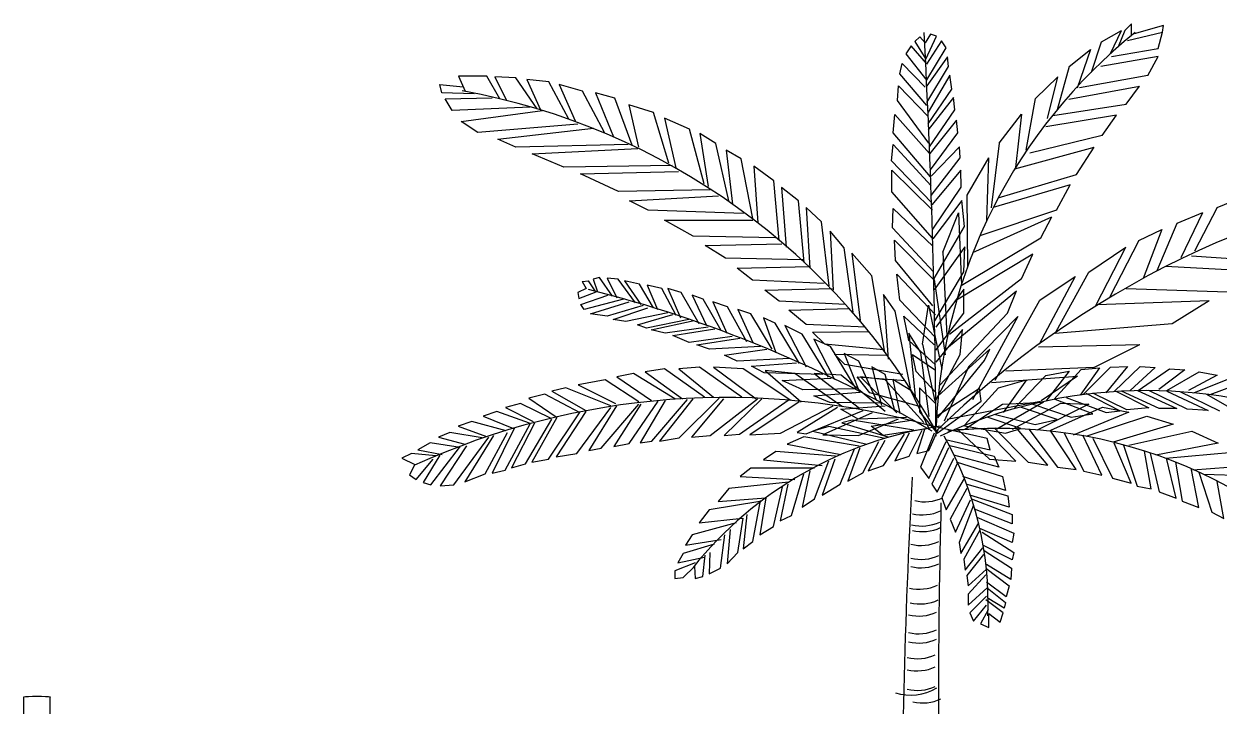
# Model space of a CAD drawing. Header units: millimetres. Extents: x 414.69 to 418.31, y 556.59 to 559.55.
# Drawn here: x 416.245 to 417.143, y 559.041 to 559.553 of the extents above; entities that cross this region are included whole.
import ezdxf

# ---------------------------------------------------------------- set-up
doc = ezdxf.new("R2010")
doc.units = ezdxf.units.MM

# ---------------------------------------------------------------- blocks, each defined once
blk = doc.blocks.new('JarroMulambo')
at = {"color": 75}
for p, q in [((0.23882, 1.11746), (0.23376, 1.11256)), ((0.23882, 1.10883), (0.23882, 1.11746)), ((0.26289, 1.11618), (0.24083, 1.10999)), ((0.26194, 1.11128), (0.26289, 1.11618)), ((0.07958, 1.10766), (0.07595, 1.10428)), ((0.08359, 1.10323), (0.07958, 1.10766)), ((0.0877, 1.10988), (0.08359, 1.10323)), ((0.08407, 1.09098), (0.09228, 1.10824)), ((0.09228, 1.10824), (0.0877, 1.10988)), ((0.21613, 1.10407), (0.23122, 1.1126)), ((0.22287, 1.0953), (0.23122, 1.1126)), ((0.23376, 1.11256), (0.22869, 1.1002)), ((0.23576, 1.1051), (0.26194, 1.11128)), ((0.25888, 1.09903), (0.26194, 1.11128)), ((0.07318, 1.10101), (0.06907, 1.09495)), ((0.08455, 1.08771), (0.07318, 1.10101)), ((0.07595, 1.10428), (0.08407, 1.09098)), ((0.09591, 1.10486), (0.08455, 1.08713)), ((0.08502, 1.07546), (0.09954, 1.09938)), ((0.09954, 1.09938), (0.09591, 1.10486)), ((0.19199, 1.08549), (0.20794, 1.09818)), ((0.20794, 1.09818), (0.19793, 1.06916)), ((0.20863, 1.08118), (0.21613, 1.10407)), ((0.22373, 1.09285), (0.25888, 1.09903)), ((0.06458, 1.0799), (0.06639, 1.08771)), ((0.06639, 1.08771), (0.08359, 1.06998)), ((0.06907, 1.09495), (0.08502, 1.075)), ((0.1004, 1.09273), (0.08502, 1.07103)), ((0.10126, 1.0855), (0.1004, 1.09273)), ((0.25888, 1.09285), (0.2157, 1.0855)), ((0.25088, 1.07878), (0.25888, 1.09285)), ((-0.24591, 1.07826), (-0.26721, 1.07826)), ((-0.26721, 1.07826), (-0.26205, 1.06683)), ((-0.23607, 1.06123), (-0.24591, 1.07826)), ((0.08502, 1.0561), (0.06458, 1.0799)), ((0.08502, 1.05831), (0.10126, 1.0855)), ((0.10222, 1.07885), (0.08588, 1.0512)), ((0.10356, 1.06835), (0.10222, 1.07885)), ((0.19199, 1.08549), (0.18274, 1.05283)), ((0.25088, 1.07878), (0.19956, 1.06951)), ((-0.27963, 1.06566), (-0.28116, 1.07196)), ((-0.28116, 1.07196), (-0.26358, 1.0701)), ((-0.22412, 1.07698), (-0.2397, 1.07768)), ((-0.2397, 1.07768), (-0.23091, 1.05995)), ((-0.20807, 1.05353), (-0.22412, 1.07698)), ((-0.19929, 1.07383), (-0.21581, 1.0757)), ((-0.21581, 1.0757), (-0.2055, 1.05295)), ((-0.18419, 1.04595), (-0.19929, 1.07383)), ((-0.17387, 1.06683), (-0.19145, 1.07196)), ((-0.19145, 1.07196), (-0.17951, 1.04467)), ((0.06276, 1.05995), (0.06372, 1.07103)), ((0.06372, 1.07103), (0.08588, 1.04781)), ((0.16663, 1.06145), (0.18327, 1.07781)), ((0.17559, 1.0463), (0.18327, 1.07781)), ((0.19153, 1.061), (0.24484, 1.0708)), ((0.23471, 1.05726), (0.24484, 1.0708)), ((-0.25527, 1.06496), (-0.27963, 1.06566)), ((-0.27705, 1.06123), (-0.2418, 1.06181)), ((-0.27189, 1.05236), (-0.27705, 1.06123)), ((-0.15725, 1.0358), (-0.17387, 1.06683)), ((-0.14951, 1.0617), (-0.16403, 1.06555)), ((-0.16403, 1.06555), (-0.15056, 1.03265)), ((-0.13652, 1.02623), (-0.14951, 1.0617)), ((0.08588, 1.04233), (0.10356, 1.06835)), ((0.10489, 1.06216), (0.08588, 1.0379)), ((0.10585, 1.05283), (0.10489, 1.06216)), ((0.15944, 1.02262), (0.16663, 1.06145)), ((-0.21323, 1.05481), (-0.27189, 1.05236)), ((-0.26511, 1.04408), (-0.20397, 1.05236)), ((-0.12047, 1.05096), (-0.1391, 1.05668)), ((-0.1391, 1.05668), (-0.13184, 1.02495)), ((0.08636, 1.02787), (0.06276, 1.05995)), ((0.08684, 1.02507), (0.10585, 1.05283)), ((0.17949, 1.04863), (0.23471, 1.05726)), ((-0.25269, 1.0358), (-0.26511, 1.04408)), ((-0.1775, 1.04222), (-0.25269, 1.0358)), ((-0.10901, 1.01293), (-0.12047, 1.05096)), ((-0.09343, 1.03825), (-0.11216, 1.04653)), ((-0.11216, 1.04653), (-0.10385, 1.0092)), ((0.05961, 1.03568), (0.06095, 1.04945)), ((0.06095, 1.04945), (0.08684, 1.02017)), ((0.10719, 1.04502), (0.08722, 1.02017)), ((0.10814, 1.03568), (0.10719, 1.04502)), ((0.13938, 1.02775), (0.156, 1.04956)), ((0.156, 1.04956), (0.15151, 1.00955)), ((0.22742, 1.04887), (0.17443, 1.04012)), ((0.21657, 1.03372), (0.22742, 1.04887)), ((-0.23759, 1.03078), (-0.16556, 1.03907)), ((-0.08254, 0.99718), (-0.09343, 1.03825)), ((-0.07375, 1.02752), (-0.0857, 1.0351)), ((-0.0857, 1.0351), (-0.07939, 0.9952)), ((0.0877, 1.00243), (0.05961, 1.03568)), ((0.0877, 1.00792), (0.10814, 1.03568)), ((0.21657, 1.03372), (0.16239, 1.0204)), ((-0.22412, 1.02495), (-0.23759, 1.03078)), ((-0.13967, 1.02693), (-0.22412, 1.02495)), ((-0.06391, 0.98447), (-0.07375, 1.02752)), ((0.05827, 1.01457), (0.05961, 1.02682)), ((0.05961, 1.02682), (0.08818, 0.99578)), ((0.10948, 1.02507), (0.08818, 1.00302)), ((0.10996, 1.01678), (0.10948, 1.02507)), ((0.13938, 1.02775), (0.13327, 0.97934)), ((0.15105, 1.00852), (0.21056, 1.02491)), ((0.19739, 1.00441), (0.21056, 1.02491)), ((-0.21171, 1.01993), (-0.13241, 1.02378)), ((-0.18782, 1.00978), (-0.21171, 1.01993)), ((-0.05455, 1.01608), (-0.06592, 1.0225)), ((-0.06592, 1.0225), (-0.06124, 0.9819)), ((-0.04576, 0.97117), (-0.05455, 1.01608)), ((0.08818, 0.98855), (0.10996, 1.01678)), ((0.11513, 0.98875), (0.1315, 1.0169)), ((0.13002, 0.96965), (0.1315, 1.0169)), ((-0.10643, 1.01107), (-0.18782, 1.00978)), ((-0.1754, 1.00477), (-0.10175, 1.00663)), ((-0.03019, 0.99963), (-0.04519, 1.01048)), ((-0.04519, 1.01048), (-0.04213, 0.96802)), ((0.08818, 0.98354), (0.05827, 1.01457)), ((0.05866, 0.99135), (0.05866, 1.00745)), ((0.05866, 1.00745), (0.08904, 0.97747)), ((0.11034, 1.00745), (0.08856, 0.98144)), ((0.11072, 0.99473), (0.11034, 1.00745)), ((-0.14693, 0.99147), (-0.1754, 1.00477)), ((-0.02599, 0.95472), (-0.03019, 0.99963)), ((0.13858, 0.98677), (0.19739, 1.00441)), ((-0.07796, 0.99275), (-0.14693, 0.99147)), ((-0.13862, 0.98447), (-0.07165, 0.98832)), ((-0.01147, 0.98447), (-0.02446, 0.99462)), ((-0.02446, 0.99462), (-0.02083, 0.94959)), ((0.08904, 0.95647), (0.05866, 0.99135)), ((0.08942, 0.96312), (0.11072, 0.99473)), ((0.11559, 0.93442), (0.11513, 0.98875)), ((0.19257, 0.99648), (0.13481, 0.9795)), ((0.18246, 0.97747), (0.19257, 0.99648)), ((-0.12458, 0.97747), (-0.13862, 0.98447)), ((-0.00736, 0.93827), (-0.01147, 0.98447)), ((0.00563, 0.9686), (-0.00583, 0.97945)), ((-0.00583, 0.97945), (-0.00315, 0.93384)), ((0.1112, 0.9847), (0.08942, 0.95589)), ((0.11311, 0.96534), (0.1112, 0.9847)), ((0.30315, 0.97945), (0.28601, 0.94679)), ((0.30315, 0.97945), (0.32398, 0.98797)), ((-0.05302, 0.97502), (-0.12458, 0.97747)), ((0.05913, 0.96417), (0.05961, 0.97864)), ((0.05961, 0.97864), (0.08951, 0.9504)), ((0.09691, 0.94595), (0.10873, 0.97559)), ((0.10873, 0.97559), (0.11091, 0.92077)), ((0.11956, 0.94561), (0.17889, 0.97239)), ((0.18246, 0.97747), (0.12481, 0.95826)), ((0.17069, 0.9567), (0.17889, 0.97239)), ((0.27293, 0.96767), (0.29235, 0.97572)), ((0.27598, 0.94189), (0.29235, 0.97572)), ((-0.09085, 0.95787), (-0.11216, 0.96989)), ((-0.11216, 0.96989), (-0.04576, 0.96989)), ((0.01137, 0.92054), (0.00563, 0.9686)), ((0.02274, 0.94912), (0.01232, 0.96172)), ((0.01232, 0.96172), (0.01442, 0.91739)), ((0.0899, 0.93104), (0.05913, 0.96417)), ((0.09037, 0.92602), (0.11311, 0.96534)), ((0.24418, 0.95469), (0.26145, 0.96302)), ((0.26145, 0.96302), (0.24741, 0.92616)), ((0.25793, 0.93209), (0.27293, 0.96767)), ((-0.02914, 0.95659), (-0.09085, 0.95787)), ((0.06133, 0.93979), (0.06047, 0.95484)), ((0.06047, 0.95484), (0.09037, 0.92486)), ((0.11068, 0.92081), (0.17069, 0.9567)), ((0.24418, 0.95469), (0.22217, 0.91184)), ((-0.08159, 0.95087), (-0.02398, 0.95215)), ((-0.06649, 0.94142), (-0.08159, 0.95087)), ((0.02952, 0.90094), (0.02274, 0.94912)), ((0.04347, 0.92812), (0.02847, 0.94527)), ((0.02847, 0.94527), (0.03468, 0.89464)), ((0.11349, 0.94982), (0.09037, 0.91774)), ((0.09691, 0.94595), (0.09983, 0.88297)), ((0.16463, 0.9444), (0.10708, 0.90992)), ((0.11263, 0.93104), (0.11349, 0.94982)), ((0.15613, 0.92589), (0.16463, 0.9444)), ((0.20663, 0.9308), (0.23438, 0.94964)), ((0.21188, 0.90579), (0.23438, 0.94964)), ((-0.00841, 0.94014), (-0.06649, 0.94142)), ((-0.0577, 0.93384), (-0.00325, 0.93512)), ((0.08951, 0.90549), (0.06133, 0.93979)), ((0.33656, 0.93138), (0.26461, 0.93524)), ((0.28372, 0.94305), (0.35062, 0.93856)), ((-0.16117, 0.92695), (-0.16585, 0.92567)), ((-0.16585, 0.92567), (-0.1627, 0.91622)), ((-0.15133, 0.91296), (-0.16117, 0.92695)), ((-0.14712, 0.92567), (-0.15544, 0.92637)), ((-0.15544, 0.92637), (-0.14818, 0.91167)), ((-0.13413, 0.90794), (-0.14712, 0.92567)), ((-0.04624, 0.92497), (-0.0577, 0.93384)), ((0.05331, 0.87049), (0.04347, 0.92812)), ((0.06458, 0.90992), (0.06229, 0.92929)), ((0.06229, 0.92929), (0.09133, 0.89884)), ((0.09897, 0.86886), (0.09069, 0.9255)), ((0.09085, 0.89441), (0.11263, 0.93104)), ((0.15613, 0.92589), (0.10202, 0.88414)), ((0.19637, 0.92768), (0.16937, 0.87679)), ((0.16972, 0.90983), (0.19637, 0.92768)), ((0.18202, 0.88627), (0.20663, 0.9308)), ((-0.1711, 0.91867), (-0.17731, 0.91552)), ((-0.17416, 0.92381), (-0.16948, 0.92439)), ((-0.17416, 0.92381), (-0.1711, 0.91867)), ((-0.16432, 0.91681), (-0.16948, 0.92439)), ((-0.13107, 0.92182), (-0.14244, 0.92439)), ((-0.14244, 0.92439), (-0.13002, 0.90666)), ((-0.12066, 0.90409), (-0.13107, 0.92182)), ((-0.11436, 0.91867), (-0.12534, 0.92124)), ((-0.12534, 0.92124), (-0.11751, 0.90281)), ((-0.10347, 0.89837), (-0.11436, 0.91867)), ((-0.09983, 0.91552), (-0.10967, 0.91867)), ((-0.10967, 0.91867), (-0.10031, 0.89651)), ((0.00764, 0.92241), (-0.04624, 0.92497)), ((-0.03697, 0.91739), (0.01385, 0.91856)), ((-0.02608, 0.90911), (-0.03697, 0.91739)), ((0.11263, 0.91821), (0.09171, 0.88951)), ((0.09842, 0.87254), (0.15227, 0.91696)), ((0.11263, 0.90001), (0.11263, 0.91821)), ((0.14542, 0.9001), (0.15227, 0.91696)), ((0.31085, 0.91576), (0.2346, 0.91837)), ((-0.17731, 0.91552), (-0.17674, 0.91109)), ((-0.17674, 0.91109), (-0.16375, 0.91622)), ((-0.17521, 0.90666), (-0.15496, 0.91366)), ((-0.14302, 0.91051), (-0.17263, 0.90281)), ((-0.16795, 0.89966), (-0.13881, 0.90852)), ((-0.08627, 0.89207), (-0.09983, 0.91552)), ((-0.08321, 0.91051), (-0.09152, 0.91366)), ((-0.09152, 0.91366), (-0.08063, 0.89079)), ((-0.06965, 0.88694), (-0.08321, 0.91051)), ((-0.06496, 0.90479), (-0.07595, 0.90852)), ((-0.07595, 0.90852), (-0.06554, 0.88507)), ((0.02369, 0.90654), (-0.02608, 0.90911)), ((0.06114, 0.90152), (0.05226, 0.91424)), ((0.05226, 0.91424), (0.05589, 0.86548)), ((0.09133, 0.88169), (0.06458, 0.90992)), ((0.13622, 0.84973), (0.16972, 0.90983)), ((0.21293, 0.90669), (0.29701, 0.9095)), ((0.26939, 0.89231), (0.29701, 0.9095)), ((-0.17263, 0.90281), (-0.17521, 0.90666)), ((-0.15544, 0.89779), (-0.16795, 0.89966)), ((-0.1284, 0.90596), (-0.15544, 0.89779)), ((-0.15075, 0.89522), (-0.12477, 0.90409)), ((-0.10967, 0.90024), (-0.14139, 0.89394)), ((-0.1326, 0.89137), (-0.10604, 0.89907)), ((-0.05044, 0.87866), (-0.06496, 0.90479)), ((-0.04729, 0.89966), (-0.05723, 0.90281)), ((-0.05723, 0.90281), (-0.04576, 0.87807)), ((-0.03124, 0.87294), (-0.04729, 0.89966)), ((-0.01873, 0.90222), (0.02684, 0.90351)), ((-0.00583, 0.89149), (-0.01873, 0.90222)), ((0.07251, 0.84389), (0.06114, 0.90152)), ((0.08164, 0.87688), (0.08616, 0.90621)), ((0.08616, 0.90621), (0.09629, 0.85789)), ((0.09171, 0.87224), (0.11263, 0.90001)), ((0.09429, 0.84578), (0.14542, 0.9001)), ((-0.14139, 0.89394), (-0.15075, 0.89522)), ((-0.12582, 0.88892), (-0.1326, 0.89137)), ((-0.0941, 0.89522), (-0.12582, 0.88892)), ((-0.12219, 0.88764), (-0.08999, 0.89452)), ((-0.07958, 0.88951), (-0.11178, 0.88507)), ((-0.02914, 0.89266), (-0.03793, 0.89651)), ((-0.03793, 0.89651), (-0.02857, 0.87049)), ((-0.01089, 0.86221), (-0.02914, 0.89266)), ((-0.00889, 0.88437), (-0.02188, 0.89079)), ((-0.02188, 0.89079), (-0.00573, 0.85964)), ((0.03878, 0.88951), (-0.00583, 0.89149)), ((0.07136, 0.87947), (0.06773, 0.89779)), ((0.06773, 0.89779), (0.09037, 0.87621)), ((0.11615, 0.85964), (0.15332, 0.89767)), ((0.15332, 0.89767), (0.11912, 0.83503)), ((0.18134, 0.88498), (0.26939, 0.89231)), ((-0.11178, 0.88507), (-0.12219, 0.88764)), ((-0.10604, 0.88321), (-0.07433, 0.88822)), ((-0.09363, 0.87807), (-0.10604, 0.88321)), ((-0.06133, 0.88251), (-0.09363, 0.87807)), ((-0.08789, 0.87621), (-0.0556, 0.88122)), ((0.01089, 0.85206), (-0.00889, 0.88437)), ((-0.00115, 0.88577), (0.04136, 0.88636)), ((0.00821, 0.87691), (-0.00115, 0.88577)), ((0.01251, 0.87492), (0, 0.88064)), ((0, 0.88064), (0.01557, 0.85019)), ((0.08034, 0.87049), (0.07146, 0.88507)), ((0.07146, 0.88507), (0.07614, 0.83759)), ((0.11168, 0.88776), (0.09171, 0.86338)), ((0.10986, 0.86897), (0.11168, 0.88776)), ((-0.07853, 0.87294), (-0.08789, 0.87621)), ((-0.04003, 0.87492), (-0.07853, 0.87294)), ((-0.06707, 0.86851), (-0.03535, 0.87294)), ((0.05226, 0.87247), (0.00821, 0.87691)), ((0.03172, 0.84319), (0.01251, 0.87492)), ((0.09133, 0.86116), (0.07136, 0.87947)), ((0.08164, 0.87688), (0.09094, 0.83398)), ((0.1322, 0.87306), (0.09342, 0.83793)), ((0.12819, 0.86454), (0.1322, 0.87306)), ((0.16889, 0.87481), (0.24498, 0.87659)), ((0.21035, 0.85929), (0.24498, 0.87659)), ((-0.0577, 0.86408), (-0.06707, 0.86851)), ((-0.01825, 0.86606), (-0.0577, 0.86408)), ((-0.04681, 0.86034), (-0.01299, 0.86279)), ((0.02321, 0.86163), (0.01547, 0.86932)), ((0.01547, 0.86932), (0.05436, 0.86862)), ((0.03382, 0.86408), (0.02283, 0.86979)), ((0.02283, 0.86979), (0.03429, 0.84063)), ((0.04729, 0.83433), (0.03382, 0.86408)), ((0.07681, 0.85626), (0.07404, 0.86897)), ((0.07404, 0.86897), (0.09133, 0.85731)), ((0.08655, 0.82243), (0.08034, 0.87049)), ((0.09171, 0.83468), (0.10986, 0.86897)), ((0.09304, 0.82149), (0.12819, 0.86454)), ((-0.13556, 0.85474), (-0.14818, 0.85229)), ((-0.10452, 0.83573), (-0.13556, 0.85474)), ((-0.11225, 0.85824), (-0.12678, 0.85591)), ((-0.12678, 0.85591), (-0.09869, 0.83573)), ((-0.08216, 0.83689), (-0.11225, 0.85824)), ((-0.08608, 0.85941), (-0.10155, 0.85824)), ((-0.10155, 0.85824), (-0.07538, 0.83689)), ((-0.05407, 0.83689), (-0.08608, 0.85941)), ((-0.05312, 0.85824), (-0.07538, 0.85941)), ((-0.07538, 0.85941), (-0.04337, 0.83573)), ((-0.0172, 0.83456), (-0.05312, 0.85824)), ((-0.03745, 0.85521), (-0.04681, 0.86034)), ((0.00678, 0.85393), (-0.03745, 0.85521)), ((-0.01433, 0.85474), (-0.03659, 0.85708)), ((-0.03659, 0.85708), (-0.00946, 0.83339)), ((0.02159, 0.82978), (-0.01433, 0.85474)), ((0.02063, 0.85346), (0.00019, 0.85474)), ((0.00019, 0.85474), (0.0342, 0.82861)), ((0.05359, 0.82628), (0.02063, 0.85346)), ((0.06678, 0.85404), (0.02321, 0.86163)), ((0.05359, 0.85393), (0.04366, 0.85964)), ((0.04366, 0.85964), (0.05092, 0.83106)), ((0.06085, 0.82663), (0.05359, 0.85393)), ((0.09133, 0.84074), (0.07681, 0.85626)), ((0.11615, 0.85964), (0.098, 0.81904)), ((0.21035, 0.85929), (0.14418, 0.85661)), ((0.17426, 0.85321), (0.19177, 0.85654)), ((0.19177, 0.85654), (0.17426, 0.83397)), ((0.18044, 0.83517), (0.20088, 0.85774)), ((0.21468, 0.85893), (0.20013, 0.8385)), ((0.20088, 0.85774), (0.21468, 0.85893)), ((0.2026, 0.8391), (0.22304, 0.85952)), ((0.23576, 0.86), (0.21936, 0.84029)), ((0.22304, 0.85952), (0.23576, 0.86)), ((0.22567, 0.84113), (0.24516, 0.86)), ((0.25659, 0.85921), (0.23778, 0.84196)), ((0.24383, 0.84196), (0.26736, 0.85837)), ((0.24516, 0.86), (0.25659, 0.85921)), ((0.27878, 0.85754), (0.25929, 0.84276)), ((0.26534, 0.84196), (0.28952, 0.85591)), ((0.26736, 0.85837), (0.27878, 0.85754)), ((0.30299, 0.85345), (0.28148, 0.84196)), ((0.28952, 0.85591), (0.30299, 0.85345)), ((-0.15687, 0.84996), (-0.17722, 0.84634)), ((-0.17722, 0.84634), (-0.14913, 0.83223)), ((-0.13165, 0.83339), (-0.15687, 0.84996)), ((-0.14818, 0.85229), (-0.122, 0.83456)), ((-0.02389, 0.84949), (0.01299, 0.85136)), ((-0.00831, 0.84249), (-0.02389, 0.84949)), ((0.04194, 0.84016), (0.03258, 0.85218)), ((0.03258, 0.85218), (0.06888, 0.84961)), ((0.05359, 0.84996), (0.03515, 0.85229)), ((0.03515, 0.85229), (0.06229, 0.82511)), ((0.08263, 0.81799), (0.05359, 0.84996)), ((0.07279, 0.84191), (0.05923, 0.85019)), ((0.05923, 0.85019), (0.06448, 0.82476)), ((0.13348, 0.84809), (0.19806, 0.85276)), ((0.13879, 0.84391), (0.15975, 0.84991)), ((0.15975, 0.84991), (0.14224, 0.82555)), ((0.15038, 0.82825), (0.17426, 0.85321)), ((0.19806, 0.85276), (0.17084, 0.83433)), ((0.28548, 0.84033), (0.31239, 0.85098)), ((0.32381, 0.84852), (0.29759, 0.83866)), ((-0.20225, 0.83923), (-0.21428, 0.83631)), ((-0.21428, 0.83631), (-0.19365, 0.82219)), ((-0.17578, 0.82511), (-0.20225, 0.83923)), ((-0.18639, 0.84389), (-0.19699, 0.84156)), ((-0.19699, 0.84156), (-0.17149, 0.82686)), ((-0.15267, 0.83036), (-0.18639, 0.84389)), ((-0.09105, 0.83573), (-0.11608, 0.804)), ((-0.10117, 0.80633), (-0.07127, 0.83631)), ((-0.06793, 0.83573), (-0.092, 0.80691)), ((-0.07805, 0.80808), (-0.04242, 0.83573)), ((-0.03908, 0.83573), (-0.06745, 0.80808)), ((0.03066, 0.84319), (-0.00831, 0.84249)), ((0, 0.83806), (0.03487, 0.84063)), ((0.01194, 0.83304), (0, 0.83806)), ((0.0813, 0.82943), (0.04194, 0.84016)), ((0.08684, 0.81263), (0.07279, 0.84191)), ((0.09162, 0.83199), (0.07948, 0.84401)), ((0.07948, 0.84401), (0.07948, 0.82593)), ((0.12457, 0.84343), (0.09219, 0.82254)), ((0.11344, 0.81625), (0.13879, 0.84391)), ((0.12563, 0.83398), (0.12457, 0.84343)), ((0.18955, 0.83668), (0.21959, 0.82555)), ((0.22994, 0.82674), (0.20459, 0.8397)), ((0.23527, 0.82742), (0.20973, 0.84009)), ((0.22691, 0.84156), (0.25167, 0.82885)), ((0.25964, 0.82837), (0.2313, 0.84156)), ((0.24328, 0.84204), (0.27286, 0.82837)), ((0.28044, 0.8279), (0.25167, 0.84204)), ((0.26524, 0.84156), (0.29641, 0.8269)), ((0.3052, 0.82643), (0.27523, 0.84105)), ((0.29521, 0.8391), (0.32079, 0.82448)), ((-0.22059, 0.83223), (-0.23167, 0.82919)), ((-0.23167, 0.82919), (-0.21094, 0.81869)), ((-0.19747, 0.82103), (-0.22059, 0.83223)), ((-0.17817, 0.79455), (-0.15267, 0.82919)), ((-0.14837, 0.83036), (-0.1691, 0.79688)), ((-0.15993, 0.79863), (-0.13146, 0.83164)), ((-0.13002, 0.83164), (-0.15028, 0.7998)), ((-0.13872, 0.80213), (-0.11703, 0.83398)), ((-0.11178, 0.83456), (-0.1305, 0.80271)), ((-0.1219, 0.804), (-0.09487, 0.83514)), ((-0.05589, 0.80924), (-0.0193, 0.83468)), ((-0.01108, 0.83339), (-0.04825, 0.80878)), ((-0.02513, 0.80994), (0.01442, 0.83048)), ((0.01777, 0.82931), (-0.01261, 0.81053)), ((-0.00583, 0.80936), (0.03707, 0.82698)), ((0.04987, 0.83234), (0.01194, 0.83304)), ((0.02025, 0.82791), (0.05359, 0.83048)), ((0.03324, 0.82033), (0.02025, 0.82791)), ((0.09267, 0.80983), (0.12563, 0.83398)), ((0.1003, 0.82033), (0.17042, 0.83386)), ((0.11351, 0.81286), (0.14189, 0.83164)), ((0.17265, 0.83316), (0.13759, 0.81286)), ((0.14189, 0.83164), (0.17265, 0.83316)), ((0.14924, 0.81286), (0.18564, 0.83246)), ((0.18288, 0.82015), (0.15532, 0.82948)), ((0.16369, 0.83187), (0.19349, 0.82194)), ((0.20656, 0.83164), (0.16778, 0.81216)), ((0.17819, 0.81216), (0.21698, 0.82943)), ((0.20976, 0.82436), (0.18142, 0.83517)), ((0.18564, 0.83246), (0.20656, 0.83164)), ((0.21698, 0.82943), (0.23675, 0.82569)), ((0.21959, 0.82555), (0.22994, 0.82674)), ((0.25167, 0.82885), (0.23527, 0.82742)), ((0.27286, 0.82837), (0.25964, 0.82837)), ((0.29641, 0.8269), (0.28044, 0.8279)), ((-0.25718, 0.81869), (-0.26731, 0.81508)), ((-0.23119, 0.81158), (-0.25718, 0.81869)), ((-0.23836, 0.82628), (-0.24849, 0.82278)), ((-0.24849, 0.82278), (-0.22584, 0.81333)), ((-0.21381, 0.81753), (-0.23836, 0.82628)), ((-0.20999, 0.81753), (-0.22728, 0.78393)), ((-0.21677, 0.78685), (-0.19699, 0.82044)), ((-0.19317, 0.82161), (-0.2119, 0.78801)), ((-0.19938, 0.79046), (-0.17626, 0.82511)), ((-0.17149, 0.82628), (-0.19365, 0.79221)), ((0.04375, 0.82523), (0.00669, 0.80878)), ((0.02885, 0.81974), (0.02092, 0.81764)), ((0.02092, 0.81764), (0.05569, 0.80726)), ((0.07509, 0.81204), (0.02885, 0.81974)), ((0.06964, 0.82161), (0.03324, 0.82033)), ((0.03363, 0.80819), (0.06353, 0.82056)), ((0.04318, 0.81519), (0.07327, 0.81963)), ((0.07948, 0.82593), (0.09267, 0.80983)), ((0.15555, 0.81351), (0.13017, 0.82194)), ((0.13658, 0.82404), (0.16639, 0.81653)), ((0.16639, 0.81653), (0.18288, 0.82015)), ((0.19349, 0.82194), (0.20976, 0.82436)), ((0.23675, 0.82569), (0.19481, 0.80843)), ((0.20475, 0.80761), (0.25032, 0.82266)), ((0.25032, 0.82266), (0.27, 0.81671)), ((-0.27352, 0.81041), (-0.28221, 0.80691)), ((-0.24944, 0.80633), (-0.27352, 0.81041)), ((-0.26731, 0.81508), (-0.2461, 0.80749)), ((-0.24705, 0.77926), (-0.23024, 0.81041)), ((-0.22537, 0.81333), (-0.2418, 0.77985)), ((-0.23215, 0.78218), (-0.21333, 0.81683)), ((-0.06745, 0.80808), (-0.05589, 0.80924)), ((-0.04825, 0.80878), (-0.02513, 0.80994)), ((-0.01261, 0.81053), (-0.00583, 0.80936)), ((0.01118, 0.81484), (-0.00077, 0.81134)), ((-0.00077, 0.81134), (0.03974, 0.80166)), ((0.00669, 0.80878), (0.03363, 0.80819)), ((0.0534, 0.80586), (0.01118, 0.81484)), ((0.05197, 0.80819), (0.04318, 0.81519)), ((0.08627, 0.81333), (0.05197, 0.80819)), ((0.05226, 0.78568), (0.06821, 0.80924)), ((0.07165, 0.80994), (0.06076, 0.78906)), ((0.07165, 0.79256), (0.0813, 0.81204)), ((0.08302, 0.81274), (0.07738, 0.79466)), ((0.09047, 0.80994), (0.08015, 0.78428)), ((0.08646, 0.79676), (0.09333, 0.81274)), ((0.13031, 0.80586), (0.09047, 0.81484)), ((0.10737, 0.81274), (0.13623, 0.81391)), ((0.10864, 0.81216), (0.13205, 0.79035)), ((0.11318, 0.81534), (0.14397, 0.80993)), ((0.15173, 0.78883), (0.12775, 0.81368)), ((0.13568, 0.81368), (0.161, 0.78801)), ((0.14397, 0.80993), (0.15555, 0.81351)), ((0.1758, 0.7858), (0.15297, 0.81286)), ((0.16157, 0.81286), (0.18316, 0.78428)), ((0.19711, 0.78265), (0.17762, 0.81216)), ((0.18803, 0.80983), (0.20284, 0.78125)), ((0.27, 0.81671), (0.225, 0.80306)), ((0.23675, 0.80085), (0.28414, 0.81134)), ((0.28414, 0.81134), (0.30391, 0.80236)), ((-0.28851, 0.80271), (-0.29759, 0.79746)), ((-0.26587, 0.79921), (-0.28851, 0.80271)), ((-0.28221, 0.80691), (-0.26243, 0.80155)), ((-0.261, 0.80038), (-0.28078, 0.7704)), ((-0.27065, 0.77098), (-0.24419, 0.80691)), ((-0.24084, 0.80808), (-0.26243, 0.77331)), ((-0.15028, 0.7998), (-0.13872, 0.80213)), ((-0.1305, 0.80271), (-0.1219, 0.804)), ((-0.11608, 0.804), (-0.10117, 0.80633)), ((-0.092, 0.80691), (-0.07805, 0.80808)), ((-0.00764, 0.80726), (-0.02016, 0.80166)), ((-0.02016, 0.80166), (0.02035, 0.79396)), ((0.03401, 0.80026), (-0.00764, 0.80726)), ((0.03687, 0.78008), (0.04882, 0.80376)), ((0.0534, 0.80446), (0.04089, 0.78148)), ((0.08646, 0.77588), (0.09954, 0.80376)), ((0.09897, 0.80516), (0.1326, 0.79746)), ((0.10126, 0.80096), (0.13547, 0.79256)), ((0.1326, 0.79746), (0.13031, 0.80586)), ((0.2164, 0.77833), (0.20227, 0.80843)), ((0.20962, 0.8061), (0.22443, 0.776)), ((0.23838, 0.77238), (0.22567, 0.80248)), ((0.23245, 0.80166), (0.24287, 0.77005)), ((0.30391, 0.80236), (0.2571, 0.79338)), ((-0.30246, 0.79455), (-0.30963, 0.79105)), ((-0.30963, 0.79105), (-0.29998, 0.78626)), ((-0.28412, 0.7928), (-0.30246, 0.79455)), ((-0.29759, 0.79746), (-0.27934, 0.79396)), ((-0.28125, 0.79338), (-0.29377, 0.77273)), ((-0.28794, 0.77098), (-0.26635, 0.79921)), ((-0.19365, 0.79221), (-0.17817, 0.79455)), ((-0.1691, 0.79688), (-0.15993, 0.79863)), ((-0.02866, 0.79606), (-0.03783, 0.78976)), ((0.01633, 0.79256), (-0.02866, 0.79606)), ((0.01977, 0.77168), (0.03057, 0.79816)), ((0.03458, 0.79886), (0.02551, 0.77378)), ((0.06076, 0.78906), (0.07165, 0.79256)), ((0.07738, 0.79466), (0.08646, 0.79676)), ((0.10126, 0.79886), (0.08875, 0.77168)), ((0.09276, 0.7655), (0.10528, 0.79116)), ((0.1389, 0.78428), (0.10528, 0.79326)), ((0.13547, 0.79256), (0.1389, 0.78428)), ((0.25347, 0.76806), (0.24841, 0.7963)), ((0.25271, 0.79478), (0.25959, 0.76573)), ((0.26446, 0.79105), (0.315, 0.7956)), ((0.27229, 0.76106), (0.26503, 0.79105)), ((-0.29998, 0.78626), (-0.3039, 0.77868)), ((-0.29902, 0.77518), (-0.28603, 0.79046)), ((-0.2418, 0.77985), (-0.23215, 0.78218)), ((-0.22728, 0.78393), (-0.21677, 0.78685)), ((-0.2119, 0.78801), (-0.19938, 0.79046)), ((-0.04748, 0.78358), (-0.05551, 0.77728)), ((0.00038, 0.78358), (-0.04748, 0.78358)), ((-0.03783, 0.78976), (0.00611, 0.78568)), ((0.00038, 0.7606), (0.01118, 0.78906)), ((0.01576, 0.79046), (0.00611, 0.7634)), ((0.04089, 0.78148), (0.05226, 0.78568)), ((0.08015, 0.78428), (0.08646, 0.77588)), ((0.10757, 0.78708), (0.09611, 0.7613)), ((0.107, 0.78848), (0.14177, 0.77728)), ((0.13205, 0.79035), (0.15173, 0.78883)), ((0.161, 0.78801), (0.1758, 0.7858)), ((0.18316, 0.78428), (0.19711, 0.78265)), ((0.27181, 0.78801), (0.27678, 0.75873)), ((0.2893, 0.75395), (0.28357, 0.78358)), ((0.3341, 0.7858), (0.28481, 0.78206)), ((-0.3039, 0.77868), (-0.29902, 0.77518)), ((-0.29377, 0.77273), (-0.28794, 0.77098)), ((-0.26243, 0.77331), (-0.24705, 0.77926)), ((-0.01901, 0.77308), (-0.06401, 0.7683)), ((-0.05551, 0.77728), (-0.01443, 0.77518)), ((-0.01672, 0.74811), (-0.00764, 0.77938)), ((-0.00306, 0.78148), (-0.0087, 0.7543)), ((0.02551, 0.77378), (0.03687, 0.78008)), ((0.09954, 0.7522), (0.11321, 0.77588)), ((0.14406, 0.7669), (0.11206, 0.77728)), ((0.14177, 0.77728), (0.14406, 0.7669)), ((0.20284, 0.78125), (0.2164, 0.77833)), ((0.22443, 0.776), (0.23838, 0.77238)), ((0.2893, 0.78058), (0.29903, 0.75057)), ((0.29283, 0.77903), (0.3427, 0.77751)), ((0.30815, 0.74569), (0.30303, 0.77358)), ((-0.28078, 0.7704), (-0.27065, 0.77098)), ((-0.06401, 0.7683), (-0.07203, 0.7585)), ((-0.03038, 0.73972), (-0.0236, 0.76958)), ((-0.01959, 0.77168), (-0.02532, 0.74392)), ((0.00611, 0.7634), (0.01977, 0.77168)), ((0.08875, 0.77168), (0.09276, 0.7655)), ((0.11493, 0.7683), (0.10241, 0.74532)), ((0.11493, 0.77168), (0.14578, 0.7627)), ((0.24287, 0.77005), (0.25347, 0.76806)), ((0.25959, 0.76573), (0.27229, 0.76106)), ((-0.0407, 0.7585), (-0.07882, 0.7522)), ((-0.07203, 0.7585), (-0.03611, 0.7613)), ((-0.04576, 0.72852), (-0.04013, 0.7592)), ((-0.03611, 0.7613), (-0.0407, 0.73342)), ((-0.0087, 0.7543), (0.00038, 0.7606)), ((0.09611, 0.7613), (0.09954, 0.7522)), ((0.10642, 0.73552), (0.11779, 0.7599)), ((0.12008, 0.7557), (0.10929, 0.72782)), ((0.14683, 0.7543), (0.11722, 0.7634)), ((0.11836, 0.7606), (0.14913, 0.7487)), ((0.14578, 0.7627), (0.14683, 0.7543)), ((0.27678, 0.75873), (0.2893, 0.75395)), ((-0.07882, 0.7522), (-0.08627, 0.74252)), ((-0.08627, 0.74252), (-0.05379, 0.74602)), ((-0.05723, 0.72023), (-0.05321, 0.74602)), ((-0.05035, 0.7487), (-0.05321, 0.72303)), ((-0.02532, 0.74392), (-0.01672, 0.74811)), ((0.14913, 0.74182), (0.12066, 0.7529)), ((0.12238, 0.74671), (0.15027, 0.73482)), ((0.14913, 0.7487), (0.14913, 0.74182)), ((0.29903, 0.75057), (0.30815, 0.74569)), ((-0.05837, 0.74252), (-0.09143, 0.73342)), ((-0.06286, 0.73762), (-0.06516, 0.71183)), ((-0.0407, 0.73342), (-0.03038, 0.73972)), ((0.10241, 0.74532), (0.10642, 0.73552)), ((0.11044, 0.71953), (0.1241, 0.74252)), ((0.12467, 0.73692), (0.11263, 0.71533)), ((0.14913, 0.72782), (0.12467, 0.73832)), ((-0.09143, 0.73342), (-0.09649, 0.72583)), ((-0.09649, 0.72583), (-0.06974, 0.72992)), ((-0.07031, 0.70833), (-0.06688, 0.73342)), ((-0.05321, 0.72303), (-0.04576, 0.72852)), ((0.10929, 0.72782), (0.11044, 0.71953)), ((0.12639, 0.73552), (0.15027, 0.72023)), ((0.15027, 0.73482), (0.14913, 0.72782)), ((-0.09821, 0.71953), (-0.10222, 0.71253)), ((-0.0749, 0.72653), (-0.09821, 0.71953)), ((-0.07824, 0.72023), (-0.07882, 0.70425)), ((-0.06516, 0.71183), (-0.05723, 0.72023)), ((0.11378, 0.70705), (0.12696, 0.72373)), ((0.12754, 0.71883), (0.11493, 0.70285)), ((0.14913, 0.71463), (0.12696, 0.72583)), ((0.12811, 0.72163), (0.14855, 0.70833)), ((0.15027, 0.72023), (0.14913, 0.71463)), ((-0.08914, 0.71253), (-0.10452, 0.70635)), ((-0.10222, 0.71253), (-0.08226, 0.71673)), ((-0.09821, 0.70145), (-0.08971, 0.70973)), ((-0.08971, 0.70973), (-0.08914, 0.70075)), ((-0.0834, 0.70215), (-0.08168, 0.71813)), ((0.11263, 0.71533), (0.11378, 0.70705)), ((0.14798, 0.70005), (0.12973, 0.71113)), ((-0.10452, 0.70635), (-0.10452, 0.70075)), ((-0.10452, 0.70075), (-0.09821, 0.70145)), ((-0.08914, 0.70075), (-0.0834, 0.70215)), ((-0.07882, 0.70425), (-0.07031, 0.70833)), ((0.11493, 0.70285), (0.11607, 0.69515)), ((0.11607, 0.69515), (0.12973, 0.70763)), ((0.12916, 0.70355), (0.11607, 0.68885)), ((0.12916, 0.70833), (0.14683, 0.69515)), ((0.14855, 0.70833), (0.14798, 0.70005)), ((0.11607, 0.68057), (0.13031, 0.69375)), ((0.14464, 0.68687), (0.12973, 0.69795)), ((0.13031, 0.69375), (0.14406, 0.68267)), ((0.14683, 0.69515), (0.14464, 0.68687)), ((0.11607, 0.68885), (0.11607, 0.68057)), ((0.12973, 0.68745), (0.11722, 0.67497)), ((0.14234, 0.67497), (0.12916, 0.68477)), ((0.14292, 0.67847), (0.13031, 0.68617)), ((0.11722, 0.67497), (0.12008, 0.66867)), ((0.12008, 0.66867), (0.12973, 0.68057)), ((0.13088, 0.67707), (0.12524, 0.66669)), ((0.13145, 0.66389), (0.13145, 0.67427)), ((0.13145, 0.67427), (0.14005, 0.66797)), ((0.14005, 0.66797), (0.14234, 0.67497)), ((0.14406, 0.68267), (0.14292, 0.67847)), ((0.12524, 0.66669), (0.13145, 0.66389))]:
    blk.add_line(p, q, dxfattribs=at)
for centre, radius, start, end in [((-6.05859, 0.77743), 6.15045, 0.282276, 3.109407), ((0.49309, 0.79794), 0.40166, 128.78396, 177.55496), ((-0.35578, 0.56412), 0.51132, 28.91438, 79.68895), ((0.58027, 0.31225), 0.69836, 97.19174, 134.38434), ((-0.40836, -0.02704), 0.97473, 59.33084, 75.80554), ((-0.0659, 0.27197), 0.56471, 74.09787, 114.51138), ((0.24994, 0.47271), 0.36918, 68.03162, 114.84029), ((0.13678, 0.52621), 0.2919, 98.25837, 141.21936), ((0.13973, 0.45643), 0.35705, 37.24413, 96.26435), ((-0.12198, 0.68253), 0.25295, 357.73206, 29.66695)]:
    blk.add_arc(centre, radius, start, end, dxfattribs=at)
at = {"color": 34}
for centre, radius, start, end in [((6.05487, 0.4611), 5.9894, 176.97897, 180.035772), ((0.08326, 0.79091), 0.03259, 256.68489, 294.67494), ((6.62452, 0.59704), 6.53096, 178.592127, 181.171415), ((0.08154, 0.78112), 0.03259, 256.68489, 294.67494), ((0.08097, 0.77272), 0.03259, 256.68489, 294.67494), ((0.08154, 0.76852), 0.03259, 256.68489, 294.67494), ((0.0804, 0.75813), 0.03259, 256.68489, 294.67494), ((0.0804, 0.74763), 0.03259, 256.68489, 294.67494), ((0.0804, 0.74133), 0.03259, 256.68489, 294.67494), ((0.07925, 0.72523), 0.03259, 256.68489, 294.67494), ((0.07982, 0.71415), 0.03259, 256.68489, 294.67494), ((0.07868, 0.70505), 0.03259, 256.68489, 294.67494), ((0.07868, 0.69175), 0.03259, 256.68489, 294.67494), ((0.07868, 0.68475), 0.03259, 256.68489, 294.67494), ((0.07763, 0.67297), 0.03259, 256.68489, 294.67494), ((0.07763, 0.66387), 0.03259, 256.68489, 294.67494), ((0.07283, 0.65028), 0.03724, 251.85459, 301.58985), ((0.07763, 0.64917), 0.03259, 256.68489, 294.67494), ((0.08192, 0.63978), 0.03259, 256.68489, 294.67494)]:
    blk.add_arc(centre, radius, start, end, dxfattribs=at)

msp = doc.modelspace()

# ---------------------------------------------------------------- linework, layer by layer
at = {"color": 104, "linetype": 'Continuous'}
for p, q in [((416.24508, 559.04768), (416.24626, 559.04791)), ((416.24508, 559.04744), (416.24508, 559.04768)), ((416.24508, 559.0026), (416.24508, 559.04744)), ((416.24626, 559.04791), (416.2485, 559.04809)), ((416.2485, 559.04809), (416.2515, 559.04821)), ((416.2515, 559.04821), (416.25492, 559.04826)), ((416.25492, 559.04826), (416.25835, 559.04821)), ((416.25835, 559.04821), (416.26135, 559.04809)), ((416.26135, 559.04809), (416.26359, 559.04791)), ((416.26359, 559.04791), (416.26477, 559.04768)), ((416.26477, 559.04768), (416.26477, 559.04744)), ((416.26477, 559.03488), (416.26477, 559.04744))]:
    msp.add_line(p, q, dxfattribs=at)

# ---------------------------------------------------------------- block references
msp.add_blockref('JarroMulambo', (416.83883, 558.43599))

doc.saveas('drawing.dxf')
